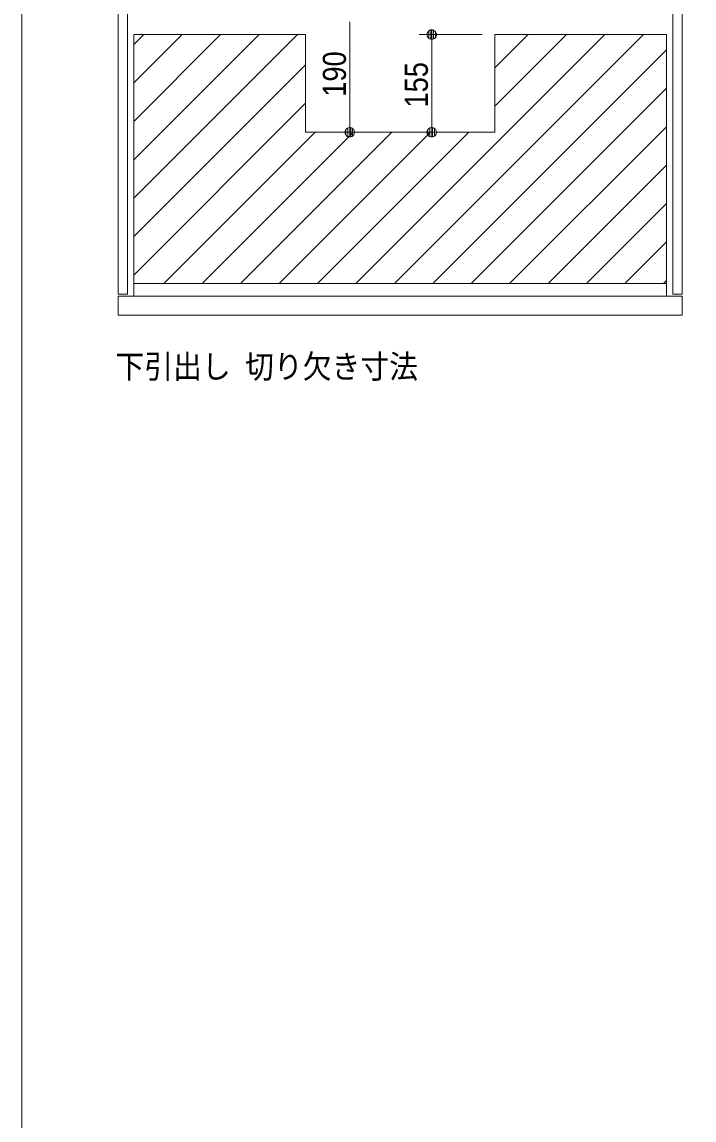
# Model space of a CAD drawing. Units: millimetres, scale not verified. Extents: x -6062 to 6062, y -3045 to 3045.
# Drawn here: x -5788 to -4721, y -555 to 1187 of the extents above; entities that cross this region are included whole.
import ezdxf
from ezdxf.enums import TextEntityAlignment as Align

# ---------------------------------------------------------------- set-up
doc = ezdxf.new("R2010")
doc.units = ezdxf.units.MM
doc.header["$LTSCALE"] = 20
for name, color, linetype, lineweight in [('0-0_1図面枠', 7, 'Continuous', 9), ('0-1_2寸法-1', 7, 'Continuous', 9), ('0-2_0', 7, 'Continuous', 9), ('0-3_5ボウル・キャビネット', 7, 'Continuous', 9)]:
    doc.layers.add(name, color=color, linetype=linetype, lineweight=lineweight)
doc.styles.add('ＭＳ ゴシック', font='')
doc.styles.add('ＭＳ Ｐゴシック', font='')
doc.styles.get('ＭＳ ゴシック').set_extended_font_data('MS Gothic')
doc.styles.get('ＭＳ Ｐゴシック').set_extended_font_data('MS PGothic')

# ---------------------------------------------------------------- blocks, each defined once
blk = doc.blocks.new('グループ-2')
at = {"layer": '0-0_1図面枠'}
blk.add_lwpolyline([(-80000, 55400), (80000, 55400), (80000, -55400), (-80000, -55400)], close=True, dxfattribs=at)
blk = doc.blocks.new('図面枠')
at = {"layer": '0-0_1図面枠'}
blk.add_blockref('グループ-2', (0, 0), dxfattribs=at)
blk = doc.blocks.new('_Dot')
at = {"layer": '0-2_0'}
for p, q in [((-10, 0), (-20, 0)), ((9.78, 2), (-9.78, 2)), ((7.99, 6), (-7.99, 6)), ((9.16, -3.98), (-9.16, -3.98)), ((6, -7.98), (-6, -7.98))]:
    blk.add_line(p, q, dxfattribs=at)
for points in [[(10, 0), (9.92, 1.25), (9.69, 2.49), (9.3, 3.68), (8.76, 4.82), (8.09, 5.88), (7.29, 6.85), (6.37, 7.71), (5.36, 8.44), (4.26, 9.05), (3.09, 9.51), (1.87, 9.82), (0.63, 9.98), (-0.63, 9.98), (-1.87, 9.82), (-3.09, 9.51), (-4.26, 9.05), (-5.36, 8.44), (-6.37, 7.71), (-7.29, 6.85), (-8.09, 5.88), (-8.76, 4.82), (-9.3, 3.68), (-9.69, 2.49), (-9.92, 1.25), (-10, 0), (0, 0)], [(-10, 0), (-9.92, -1.25), (-9.69, -2.49), (-9.3, -3.68), (-8.76, -4.82), (-8.09, -5.88), (-7.29, -6.85), (-6.37, -7.71), (-5.36, -8.44), (-4.26, -9.05), (-3.09, -9.51), (-1.87, -9.82), (-0.63, -9.98), (0.63, -9.98), (1.87, -9.82), (3.09, -9.51), (4.26, -9.05), (5.36, -8.44), (6.37, -7.71), (7.29, -6.85), (8.09, -5.88), (8.76, -4.82), (9.3, -3.68), (9.69, -2.49), (9.92, -1.25), (10, 0), (0, 0)]]:
    blk.add_lwpolyline(points, close=True, dxfattribs=at)

msp = doc.modelspace()

# ---------------------------------------------------------------- linework, layer by layer
at = {"layer": '0-1_2寸法-1'}
for p, q in [((-5267.5, 1186.99), (-5267.5, 1027.01)), ((-5057.5, 1167), (-5157.5, 1167)), ((-5137.5, 1151.99), (-5137.5, 1027.01)), ((-5157.5, 1012), (-5287.5, 1012)), ((-5057.5, 1012), (-5157.5, 1012))]:
    msp.add_line(p, q, dxfattribs=at)
at = {"layer": '0-3_5ボウル・キャビネット'}
for p, q in [((-5610, 1151.22), (-5594.22, 1167)), ((-5610, 1090.26), (-5533.26, 1167)), ((-5610, 1029.3), (-5472.3, 1167)), ((-5610, 968.34), (-5411.34, 1167)), ((-5610, 907.38), (-5350.38, 1167)), ((-5257.7, 772), (-4862.7, 1167)), ((-5196.74, 772), (-4801.74, 1167)), ((-5037.5, 1114.12), (-4984.62, 1167)), ((-5037.5, 1053.16), (-4923.66, 1167)), ((-5135.78, 772), (-4765, 1142.78)), ((-5610, 846.42), (-5337.5, 1118.92)), ((-5074.82, 772), (-4765, 1081.82)), ((-5610, 785.46), (-5337.5, 1057.96)), ((-5562.5, 772), (-5322.5, 1012)), ((-5501.54, 772), (-5261.54, 1012)), ((-5440.58, 772), (-5200.58, 1012)), ((-5379.62, 772), (-5139.62, 1012)), ((-5318.66, 772), (-5078.66, 1012)), ((-5013.86, 772), (-4765, 1020.86)), ((-4952.9, 772), (-4765, 959.9)), ((-4891.94, 772), (-4765, 898.94)), ((-4830.98, 772), (-4765, 837.98)), ((-4770.02, 772), (-4765, 777.02))]:
    msp.add_line(p, q, dxfattribs=at)
for points in [[(-5635, 755), (-5620, 755), (-5620, 1202), (-4755, 1202), (-4755, 755), (-4740, 755), (-4740, 1220), (-5635, 1220)], [(-4765, 1167), (-5037.5, 1167), (-5037.5, 1012), (-5337.5, 1012), (-5337.5, 1167), (-5610, 1167), (-5610, 772), (-4765, 772)], [(-4765, 1167), (-5037.5, 1167), (-5037.5, 1012), (-5337.5, 1012), (-5337.5, 1167), (-5610, 1167), (-5610, 772), (-4765, 772)], [(-5610, 772), (-4765, 772), (-4765, 752), (-5610, 752)], [(-5635, 752), (-4740, 752), (-4740, 722), (-5635, 722)]]:
    msp.add_lwpolyline(points, close=True, dxfattribs=at)

# ---------------------------------------------------------------- block references
at = {"layer": '0-0_1図面枠', "xscale": 0.05, "yscale": 0.05}
msp.add_blockref('図面枠', (-1787.5, 0), dxfattribs=at)
at = {"layer": '0-1_2寸法-1', "xscale": 0.7503418, "yscale": 0.7503418}
for p, rotation in [((-5137.5, 1167), 90), ((-5267.5, 1012), 270), ((-5137.5, 1012), 270)]:
    msp.add_blockref('_Dot', p, dxfattribs=dict(at, rotation=rotation))

# ---------------------------------------------------------------- texts
at = {"layer": '0-0_1図面枠', "style": 'ＭＳ ゴシック', "width": 0.9}
msp.add_text('下引出し 切り欠き寸法', height=37.24, dxfattribs=at).set_placement((-5639.18, 610.53), align=Align.BOTTOM_LEFT)
at = {"layer": '0-1_2寸法-1', "style": 'ＭＳ Ｐゴシック', "width": 0.9}
for s, p in [('190', (-5262.54, 1068.39)), ('155', (-5132.54, 1051.28))]:
    msp.add_text(s, height=36.66, rotation=90, dxfattribs=at).set_placement(p, align=Align.BOTTOM_LEFT)

doc.saveas('drawing.dxf')
